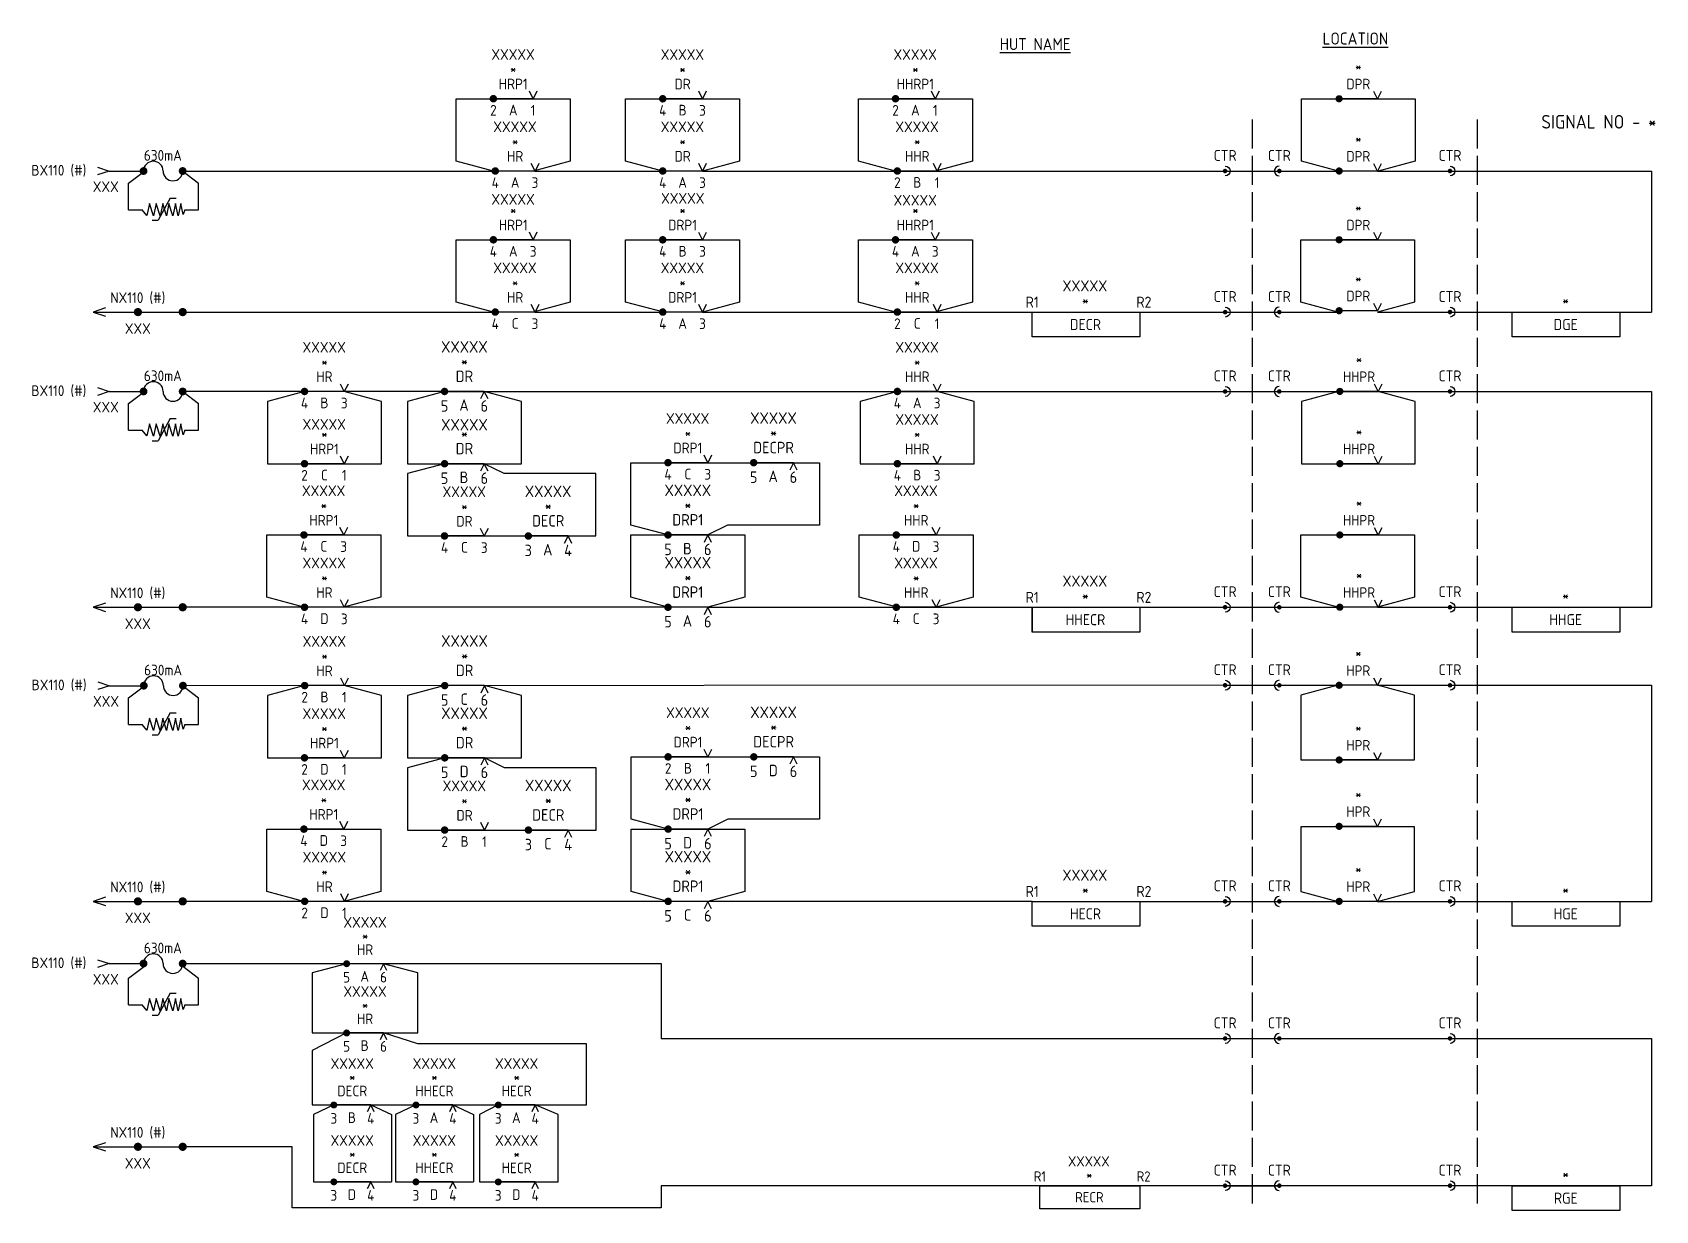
# Model space of a CAD drawing. Header units: millimetres. Extents: x 28 to 363, y 47 to 290.
import ezdxf
from ezdxf.enums import TextEntityAlignment as Align

# ---------------------------------------------------------------- set-up
doc = ezdxf.new("R2010")
doc.units = ezdxf.units.MM
doc.header["$MEASUREMENT"] = 0
doc.linetypes.add('ACAD_ISO02W100', pattern=[15, 12, -3])
for name, color, linetype in [('FUZEBLOCK.INSERT', 7, 'Continuous'), ('FUZEENDBLOCK.INSERT', 7, 'Continuous'), ('PPTC', 7, 'Continuous')]:
    doc.layers.add(name, color=color, linetype=linetype)
doc.styles.add('ISOCP', font='isocp.shx')
doc.styles.add('isocp.shx', font='isocp.shx')

# ---------------------------------------------------------------- blocks, each defined once
blk = doc.blocks.new('Front_Contact')
at = {"color": 0, "const_width": 0.75}
blk.add_lwpolyline([(-0.38, 0, 1), (0.38, 0, 1)], format="xyb", close=True, dxfattribs=at)
at = {"color": 0}
for points in [[(8, 0), (0, 0)], [(8.75, 1.5), (8, 0), (7.25, 1.5)]]:
    blk.add_lwpolyline(points, dxfattribs=at)
at = {"style": 'ISOCP'}
for tag, p in [('R(POS)', (3.96, 8.9)), ('S_NAME', (4, 6.02)), ('R_NAME', (4, 2.96)), ('C', (4, -2.29))]:
    blk.add_attdef(tag, text='', height=2.15, dxfattribs=at).set_placement(p, align=Align.MIDDLE_CENTER)
at = {"color": 0, "style": 'ISOCP'}
for tag, p in [('A', (0, -1.26)), ('F', (8, -1.26))]:
    blk.add_attdef(tag, text='', height=2.15, dxfattribs=at).set_placement(p, align=Align.TOP_CENTER)
at = {"style": 'ISOCP', "flags": 5}
for tag, p in [('WIRING', (4.29, -5.28)), ('DOC', (4.6, -9.02))]:
    blk.add_attdef(tag, text='', height=2, dxfattribs=at).set_placement(p, align=Align.MIDDLE_CENTER)
blk = doc.blocks.new('Back_Contact')
at = {"color": 0}
for p, q in [((8, 0), (7.25, -1.5)), ((8.75, -1.5), (8, 0))]:
    blk.add_line(p, q, dxfattribs=at)
at = {"color": 0, "const_width": 0.75}
blk.add_lwpolyline([(-0.37, 0, 1), (0.38, 0, 1)], format="xyb", close=True, dxfattribs=at)
at = {"color": 0}
blk.add_lwpolyline([(8, 0), (0, 0)], dxfattribs=at)
at = {"style": 'ISOCP'}
for tag, p in [('R(POS)', (3.99, 8.98)), ('S_NAME', (4, 6.11)), ('R_NAME', (4, 3.05)), ('C', (3.92, -2.74))]:
    blk.add_attdef(tag, text='', height=2.31, dxfattribs=at).set_placement(p, align=Align.MIDDLE_CENTER)
at = {"color": 0, "style": 'ISOCP'}
for tag, p in [('A', (0, -1.76)), ('B', (8, -1.76))]:
    blk.add_attdef(tag, text='', height=2.31, dxfattribs=at).set_placement(p, align=Align.TOP_CENTER)
at = {"style": 'ISOCP', "flags": 5}
for tag, p in [('WIRING', (4.11, -6.39)), ('DOC', (4.41, -10.12))]:
    blk.add_attdef(tag, text='', height=2, dxfattribs=at).set_placement(p, align=Align.MIDDLE_CENTER)
blk = doc.blocks.new('Relay_Coil')
at = {"color": 0}
blk.add_lwpolyline([(-21.66, 0), (0, 0), (0, -5), (-21.66, -5)], close=True, dxfattribs=at)
at = {"style": 'ISOCP'}
blk.add_attdef('R(POS)', text='', height=2.22, dxfattribs=at).set_placement((-11.03, 5.27), align=Align.MIDDLE_CENTER)
at = {"color": 0, "style": 'ISOCP'}
for tag, p in [('S_NAME', (-10.94, 2.38)), ('L+', (-21.63, 2)), ('L-', (0.84, 2)), ('R_NAME', (-10.91, -2.5))]:
    blk.add_attdef(tag, text='', height=2.22, dxfattribs=at).set_placement(p, align=Align.MIDDLE_CENTER)
at = {"style": 'ISOCP', "flags": 5}
for tag, p in [('WIRING', (-11.29, -6.56)), ('DOC', (-10.99, -10.29))]:
    blk.add_attdef(tag, text='', height=2, dxfattribs=at).set_placement(p, align=Align.MIDDLE_CENTER)
blk = doc.blocks.new('FUZEENDBLOCK')
blk.add_line((0, 0), (21.75, 0))
at = {"const_width": 1}
for points in [[(10.38, 0, -1), (11.37, 0, -1)], [(21.25, 0, -1), (22.25, 0, -1)]]:
    blk.add_lwpolyline(points, format="xyb", close=True, dxfattribs=at)
blk.add_polyline3d([(3, 1, 0), (0, 0, 0), (3, -1, 0)])
at = {"style": 'isocp.shx'}
for tag, p in [('VOLT', (10.85, 3.5, 1)), ('FTOT', (10.85, -4, 1))]:
    blk.add_attdef(tag, text='', height=2.59, dxfattribs=at).set_placement(p, align=Align.MIDDLE_CENTER)
blk = doc.blocks.new('FUZEBLOCK')
blk.add_line((3, 0), (11, 0))
at = {"const_width": 1}
for points in [[(11.25, 0, -1), (12.25, 0, -1)], [(21.25, 0, -1), (22.25, 0, -1)]]:
    blk.add_lwpolyline(points, format="xyb", close=True, dxfattribs=at)
blk.add_polyline3d([(0, 1, 0), (3, 0, 0), (0, -1, 0)])
for centre, start, end in [((14.25, 0), 0, 180), ((19.25, 0), 180, 0)]:
    blk.add_arc(centre, 2.5, start, end)
at = {"style": 'isocp.shx'}
for tag, p in [('FUSEVALUE', (16.68, 4, 1)), ('FTOT', (2.1, -4, 1))]:
    blk.add_attdef(tag, text='', height=2.73, dxfattribs=at).set_placement(p, align=Align.MIDDLE_CENTER)
blk.add_attdef('VOLT', text='', height=2.73, dxfattribs=at).set_placement((-2.89, 0.2, 1), align=Align.MIDDLE_RIGHT)
blk = doc.blocks.new('24PPTC')
for p, q in [((-5.58, 3.53), (-2.3, 6.03)), ((-5.58, -1.97), (-5.58, 3.53)), ((5.58, 6.03), (8.81, 3.53)), ((8.81, -1.97), (8.81, 3.53)), ((-5.58, -1.97), (-2.77, -1.97)), ((5.99, -1.97), (8.81, -1.97))]:
    blk.add_line(p, q)
at = {"layer": 'PPTC', "lineweight": -2}
blk.add_line((3.02, 0.45), (0.53, -4.13), dxfattribs=at)
at = {"layer": 'PPTC'}
for p, q in [((3.02, 0.45), (4.24, 0.45)), ((-1.8, -3.14), (-2.77, -1.97)), ((-1.25, -0.67), (-1.8, -3.14)), ((-0.45, -3.21), (-1.25, -0.67)), ((0.12, -0.67), (-0.45, -3.21)), ((0.92, -3.21), (0.12, -0.67)), ((1.49, -0.67), (0.92, -3.21)), ((2.25, -3.21), (1.49, -0.67)), ((2.72, -0.67), (2.25, -3.21)), ((3.53, -3.21), (2.72, -0.67)), ((4.09, -0.67), (3.53, -3.21)), ((4.65, -3.21), (4.09, -0.67)), ((5.21, -0.67), (4.65, -3.21)), ((5.7, -2.92), (5.21, -0.67)), ((5.99, -1.97), (5.7, -2.92)), ((-0.7, -4.13), (0.53, -4.13))]:
    blk.add_line(p, q, dxfattribs=at)
blk = doc.blocks.new('CTR')
at = {"color": 0, "const_width": 0.45}
blk.add_lwpolyline([(-0.23, 0, 1), (0.23, 0, 1)], format="xyb", close=True, dxfattribs=at)
at = {"color": 0}
blk.add_arc((0, 0), 1, 90, 269.9999, dxfattribs=at)
at = {"style": 'ISOCP'}
blk.add_attdef('CTR', text='', height=2.2, dxfattribs=at).set_placement((0, 3.13), align=Align.MIDDLE_CENTER)
at = {"color": 0, "style": 'ISOCP'}
blk.add_attdef('POS', text='', height=2.2, dxfattribs=at).set_placement((0, -2), align=Align.TOP_CENTER)
blk = doc.blocks.new('FRONT_REPEATER')
at = {"color": 0, "const_width": 0.742}
blk.add_lwpolyline([(163.51, 201.81, 1), (164.25, 201.81, 1)], format="xyb", close=True, dxfattribs=at)
at = {"color": 0}
for points in [[(171.8, 201.81), (163.88, 201.81)], [(172.54, 203.29), (171.8, 201.81), (171.05, 203.29)]]:
    blk.add_lwpolyline(points, dxfattribs=at)
at = {"style": 'ISOCP'}
for tag, p in [('R(POS)', (167.95, 211.38)), ('S_NAME', (167.84, 208.49)), ('R_NAME', (167.84, 204.84)), ('C', (167.63, 199.3))]:
    blk.add_attdef(tag, text='', height=2.18, dxfattribs=at).set_placement(p, align=Align.MIDDLE_CENTER)
at = {"color": 0, "style": 'ISOCP'}
for tag, p in [('A', (163.88, 200.32)), ('F', (171.8, 200.32))]:
    blk.add_attdef(tag, text='', height=2.18, dxfattribs=at).set_placement(p, align=Align.TOP_CENTER)

msp = doc.modelspace()

# ---------------------------------------------------------------- linework, layer by layer
at = {"linetype": 'ACAD_ISO02W100', "lineweight": 25, "ltscale": 0.5}
for p, q in [((279.49, 271.79), (279.49, 47.3)), ((325.85, 271.79), (325.85, 47.3))]:
    msp.add_line(p, q, dxfattribs=at)
for p, q in [((58.96, 261.17), (123.41, 261.17)), ((131.6, 261.17), (157.94, 261.17)), ((166.14, 261.17), (273.9, 261.17)), ((273.9, 261.17), (285.07, 261.17)), ((285.07, 261.17), (297.13, 261.17)), ((305.33, 261.17), (361.82, 261.17)), ((361.82, 261.17), (361.82, 232.08)), ((58.96, 232.08), (123.41, 232.08)), ((131.6, 232.08), (158.14, 232.08)), ((166.14, 232.08), (273.9, 232.08)), ((273.9, 232.08), (285.07, 232.08)), ((285.07, 232.08), (297.13, 232.08)), ((305.33, 232.08), (361.82, 232.08)), ((113.05, 215.71), (58.96, 215.71)), ((113.05, 215.71), (213.13, 215.71)), ((213.13, 215.71), (361.82, 215.71)), ((273.9, 215.71), (285.07, 215.71)), ((361.82, 215.71), (361.82, 171.21)), ((159.02, 171.21), (58.96, 171.21)), ((167.22, 171.21), (213.13, 171.21)), ((213.13, 171.21), (234.1, 171.21)), ((234.1, 171.21), (234.1, 166.09)), ((256.29, 171.21), (273.9, 171.21)), ((273.9, 171.21), (285.07, 171.21)), ((285.07, 171.21), (297.13, 171.21)), ((305.33, 171.21), (361.82, 171.21)), ((273.9, 155.12), (59.01, 155.04)), ((273.9, 155.12), (285.07, 155.12)), ((285.07, 155.12), (297.13, 155.12)), ((305.33, 155.12), (361.82, 155.12)), ((361.82, 155.12), (361.82, 110.56)), ((215.17, 110.56), (58.96, 110.56)), ((234.1, 110.56), (215.17, 110.56)), ((256.29, 110.56), (274.13, 110.55)), ((273.9, 110.56), (285.07, 110.56)), ((285.07, 110.56), (297.13, 110.56)), ((305.33, 110.56), (361.82, 110.56)), ((157.64, 82.29), (361.82, 82.29)), ((273.9, 82.29), (285.07, 82.29)), ((361.82, 82.29), (361.82, 51.93)), ((97.73, 68.57), (102.02, 66.62)), ((114.66, 68.57), (118.95, 66.62)), ((124.02, 68.57), (120.16, 66.62)), ((102.02, 66.62), (102.02, 52.7)), ((118.95, 66.62), (118.95, 52.7)), ((120.16, 66.62), (120.16, 52.7)), ((81.52, 59.95), (58.96, 59.95)), ((81.52, 47.38), (81.52, 59.95)), ((157.64, 51.93), (157.64, 47.38)), ((273.9, 51.93), (285.07, 51.93)), ((157.64, 47.38), (81.52, 47.38))]:
    msp.add_line(p, q)
for points in [[(123.02, 261.17), (115.37, 263.22), (115.37, 276.08), (138.87, 276.08), (138.87, 263.22), (131.22, 261.17)], [(157.94, 261.17), (150.29, 263.22), (150.29, 276.07), (173.79, 276.07), (173.79, 263.22), (166.14, 261.17)], [(205.94, 261.17), (198.28, 263.22), (198.28, 276.07), (221.78, 276.07), (221.78, 263.22), (214.13, 261.17)], [(297.27, 261.17), (289.62, 263.22), (289.62, 276.07), (313.12, 276.07), (313.12, 263.22), (305.47, 261.17)], [(123.02, 232.09), (115.37, 234.14), (115.37, 246.99), (138.87, 246.99), (138.87, 234.14), (131.22, 232.09)], [(158.14, 232.08), (150.29, 234.13), (150.29, 246.98), (173.79, 246.98), (173.79, 234.13), (166.14, 232.08)], [(205.94, 232.08), (198.28, 234.13), (198.28, 246.98), (221.78, 246.98), (221.78, 234.13), (214.13, 232.08)], [(297.13, 232.08), (289.48, 234.13), (289.48, 246.98), (312.98, 246.98), (312.98, 234.13), (305.33, 232.08)], [(84.08, 215.71), (76.43, 213.66), (76.43, 200.81), (99.93, 200.81), (99.93, 213.66), (92.28, 215.71)], [(112.95, 215.71), (105.3, 213.66), (105.3, 200.81), (128.8, 200.81), (128.8, 213.66), (121.15, 215.71)], [(206.32, 215.71), (198.67, 213.66), (198.67, 200.81), (222.17, 200.81), (222.17, 213.66), (214.52, 215.71)], [(297.27, 215.71), (289.62, 213.66), (289.62, 200.81), (313.12, 200.81), (313.12, 213.66), (305.47, 215.71)], [(112.95, 200.81), (105.3, 198.76), (105.3, 185.91), (144.17, 185.91), (144.17, 198.76), (125.25, 198.76), (121.15, 200.81)], [(159.02, 186.12), (151.37, 188.17), (151.37, 201.02), (190.25, 201.02), (190.25, 188.17), (171.32, 188.17), (167.22, 186.12)], [(83.96, 171.21), (76.31, 173.26), (76.31, 186.12), (99.81, 186.12), (99.81, 173.26), (92.16, 171.21)], [(159.02, 171.21), (151.37, 173.26), (151.37, 186.12), (174.87, 186.12), (174.87, 173.26), (167.22, 171.21)], [(206.3, 171.21), (198.45, 173.26), (198.45, 186.12), (221.95, 186.12), (221.95, 173.26), (214.3, 171.21)], [(297.13, 171.21), (289.48, 173.26), (289.48, 186.12), (312.98, 186.12), (312.98, 173.26), (305.33, 171.21)], [(84.08, 155.06), (76.43, 153.01), (76.43, 140.16), (99.93, 140.16), (99.93, 153.01), (92.28, 155.06)], [(112.98, 155.06), (105.33, 153.01), (105.33, 140.16), (128.83, 140.16), (128.83, 153.01), (121.18, 155.06)], [(297.13, 155.12), (289.48, 153.07), (289.48, 139.72), (312.98, 139.72), (312.98, 153.07), (305.33, 155.12)], [(112.98, 140.16), (105.33, 138.11), (105.33, 125.26), (144.2, 125.26), (144.2, 138.11), (125.28, 138.11), (121.18, 140.16)], [(159.05, 125.46), (151.4, 127.51), (151.4, 140.36), (190.27, 140.36), (190.27, 127.51), (171.35, 127.51), (167.25, 125.46)], [(83.96, 110.56), (76.31, 112.61), (76.31, 125.46), (99.81, 125.46), (99.81, 112.61), (92.16, 110.56)], [(159.05, 110.56), (151.4, 112.61), (151.4, 125.46), (174.9, 125.46), (174.9, 112.61), (167.25, 110.56)], [(305.33, 110.56), (312.98, 112.61), (312.98, 125.96), (289.48, 125.96), (289.48, 112.61), (297.13, 110.56)], [(58.96, 97.73), (157.64, 97.73), (157.64, 82.29)], [(92.76, 97.7), (85.65, 95.8), (85.65, 83.43), (107.47, 83.43), (107.47, 95.8), (100.37, 97.7)], [(92.76, 83.43), (85.65, 79.79), (85.65, 68.57), (142.25, 68.57), (142.25, 81.18), (107.47, 81.18), (100.37, 83.43)], [(90.12, 68.57), (85.9, 66.62), (85.9, 52.7), (102.02, 52.7)], [(107.05, 68.57), (102.83, 66.62), (102.83, 52.7), (118.95, 52.7)], [(120.16, 52.7), (136.35, 52.7), (136.35, 66.58), (131.63, 68.57)], [(361.82, 51.93), (157.64, 51.93)]]:
    msp.add_lwpolyline(points)
for points in [[(333.11, 232.08), (355.31, 232.08), (355.31, 226.96), (333.11, 226.96)], [(333.11, 171.21), (355.31, 171.21), (355.31, 166.09), (333.11, 166.09)], [(333.11, 110.56), (355.31, 110.56), (355.31, 105.44), (333.11, 105.44)], [(333.11, 51.93), (355.31, 51.93), (355.31, 46.8), (333.11, 46.8)]]:
    msp.add_lwpolyline(points, close=True)

# ---------------------------------------------------------------- block references
for name, p, xscale, yscale, zscale, values in [('Front_Contact', (123.02, 276.08), 1.024762559949282, 1.024762559949282, 1.024762559949282, {'S_NAME': '*', 'R_NAME': 'HRP1', 'A': '2', 'F': '1', 'C': 'A', 'R(POS)': 'XXXXX'}), ('Front_Contact', (157.94, 276.07), 1.024762559949282, 1.024762559949282, 1.024762559949282, {'S_NAME': '*', 'R_NAME': 'DR', 'A': '4', 'F': '3', 'C': 'B', 'R(POS)': 'XXXXX'}), ('Front_Contact', (205.94, 276.07), 1.024762559949282, 1.024762559949282, 1.024762559949282, {'S_NAME': '*', 'R_NAME': 'HHRP1', 'A': '2', 'F': '1', 'C': 'A', 'R(POS)': 'XXXXX'}), ('Front_Contact', (123.41, 261.17), 1.024762559949282, 1.024762559949282, 1.024762559949282, {'S_NAME': '*', 'R_NAME': 'HR', 'A': '4', 'F': '3', 'C': 'A', 'R(POS)': 'XXXXX'}), ('Front_Contact', (157.94, 261.17), 1.024762559949282, 1.024762559949282, 1.024762559949282, {'S_NAME': '*', 'R_NAME': 'DR', 'A': '4', 'F': '3', 'C': 'A', 'R(POS)': 'XXXXX'}), ('Front_Contact', (206.32, 261.17), 1.024762559949282, 1.024762559949282, 1.024762559949282, {'S_NAME': '*', 'R_NAME': 'HHR', 'A': '2', 'F': '1', 'C': 'B', 'R(POS)': 'XXXXX'}), ('Front_Contact', (123.41, 232.08), 1.024762559949282, 1.024762559949282, 1.024762559949282, {'S_NAME': '*', 'R_NAME': 'HR', 'A': '4', 'F': '3', 'C': 'C', 'R(POS)': 'XXXXX'}), ('Front_Contact', (157.94, 232.08), 1.024762559949282, 1.024762559949282, 1.024762559949282, {'S_NAME': '*', 'R_NAME': 'DRP1', 'A': '4', 'F': '3', 'C': 'A', 'R(POS)': 'XXXXX'}), ('Front_Contact', (206.32, 232.08), 1.024762559949282, 1.024762559949282, 1.024762559949282, {'S_NAME': '*', 'R_NAME': 'HHR', 'A': '2', 'F': '1', 'C': 'C', 'R(POS)': 'XXXXX'}), ('Relay_Coil', (256.29, 232.08), 1.024762559949282, 1.024762559949282, 1.024762559949282, {'S_NAME': '*', 'R_NAME': 'DECR', 'L+': 'R1', 'L-': 'R2', 'R(POS)': 'XXXXX'}), ('Front_Contact', (84.08, 215.71), 1.024762559949282, 1.024762559949282, 1.024762559949282, {'S_NAME': '*', 'R_NAME': 'HR', 'A': '4', 'F': '3', 'C': 'B', 'R(POS)': 'XXXXX'}), ('Back_Contact', (112.95, 215.71), 1.024762559949282, 1.024762559949282, 1.024762559949282, {'S_NAME': '*', 'R_NAME': 'DR', 'A': '5', 'B': '6', 'C': 'A', 'R(POS)': 'XXXXX'}), ('Front_Contact', (206.32, 215.71), 1.024762559949282, 1.024762559949282, 1.024762559949282, {'S_NAME': '*', 'R_NAME': 'HHR', 'A': '4', 'F': '3', 'C': 'A', 'R(POS)': 'XXXXX'}), ('Front_Contact', (159.02, 201.02), 1.024762559949282, 1.024762559949282, 1.024762559949282, {'S_NAME': '*', 'R_NAME': 'DRP1', 'A': '4', 'F': '3', 'C': 'C', 'R(POS)': 'XXXXX'}), ('Back_Contact', (176.69, 201.02), 1.024762559949282, 1.024762559949282, 1.024762559949282, {'S_NAME': '*', 'R_NAME': 'DECPR', 'A': '5', 'B': '6', 'C': 'A', 'R(POS)': 'XXXXX'}), ('Front_Contact', (206.32, 200.81), 1.024762559949282, 1.024762559949282, 1.024762559949282, {'S_NAME': '*', 'R_NAME': 'HHR', 'A': '4', 'F': '3', 'C': 'B', 'R(POS)': 'XXXXX'}), ('Front_Contact', (83.96, 186.12), 1.024762559949282, 1.024762559949282, 1.024762559949282, {'S_NAME': '*', 'R_NAME': 'HRP1', 'A': '4', 'F': '3', 'C': 'C', 'R(POS)': 'XXXXX'}), ('Front_Contact', (112.95, 185.91), 1.024762559949282, 1.024762559949282, 1.024762559949282, {'S_NAME': '*', 'R_NAME': 'DR', 'A': '4', 'F': '3', 'C': 'C', 'R(POS)': 'XXXXX'}), ('Back_Contact', (130.22, 185.91), 1.024762559949282, 1.024762559949282, 1.024762559949282, {'S_NAME': '*', 'R_NAME': 'DECR', 'A': '3', 'B': '4', 'C': 'A', 'R(POS)': 'XXXXX'}), ('Back_Contact', (159.02, 186.12), 1.024762559949282, 1.024762559949282, 1.024762559949282, {'S_NAME': '*', 'R_NAME': 'DRP1', 'A': '5', 'B': '6', 'C': 'B', 'R(POS)': 'XXXXX'}), ('Front_Contact', (206.1, 186.12), 1.024762559949282, 1.024762559949282, 1.024762559949282, {'S_NAME': '*', 'R_NAME': 'HHR', 'A': '4', 'F': '3', 'C': 'D', 'R(POS)': 'XXXXX'}), ('Front_Contact', (84.08, 171.21), 1.024762559949282, 1.024762559949282, 1.024762559949282, {'S_NAME': '*', 'R_NAME': 'HR', 'A': '4', 'F': '3', 'C': 'D', 'R(POS)': 'XXXXX'}), ('Back_Contact', (159.02, 171.21), 1.024762559949282, 1.024762559949282, 1.024762559949282, {'S_NAME': '*', 'R_NAME': 'DRP1', 'A': '5', 'B': '6', 'C': 'A', 'R(POS)': 'XXXXX'}), ('Front_Contact', (206.1, 171.21), 1.024762559949282, 1.024762559949282, 1.024762559949282, {'S_NAME': '*', 'R_NAME': 'HHR', 'A': '4', 'F': '3', 'C': 'C', 'R(POS)': 'XXXXX'}), ('Relay_Coil', (256.29, 171.21), 1.024762559949282, 1.024762559949282, 1.024762559949282, {'S_NAME': '*', 'R_NAME': 'HHECR', 'L+': 'R1', 'L-': 'R2', 'R(POS)': 'XXXXX'}), ('Front_Contact', (84.11, 155.06), 1.024762559949282, 1.024762559949282, 1.024762559949282, {'S_NAME': '*', 'R_NAME': 'HR', 'A': '2', 'F': '1', 'C': 'B', 'R(POS)': 'XXXXX'}), ('Back_Contact', (112.98, 155.06), 1.024762559949282, 1.024762559949282, 1.024762559949282, {'S_NAME': '*', 'R_NAME': 'DR', 'A': '5', 'B': '6', 'C': 'C', 'R(POS)': 'XXXXX'}), ('Back_Contact', (176.71, 140.36), 1.024762559949282, 1.024762559949282, 1.024762559949282, {'S_NAME': '*', 'R_NAME': 'DECPR', 'A': '5', 'B': '6', 'C': 'D', 'R(POS)': 'XXXXX'}), ('Front_Contact', (84.08, 140.16), 1.024762559949282, 1.024762559949282, 1.024762559949282, {'S_NAME': '*', 'R_NAME': 'HRP1', 'A': '2', 'F': '1', 'C': 'D', 'R(POS)': 'XXXXX'}), ('Back_Contact', (112.98, 140.16), 1.024762559949282, 1.024762559949282, 1.024762559949282, {'S_NAME': '*', 'R_NAME': 'DR', 'A': '5', 'B': '6', 'C': 'D', 'R(POS)': 'XXXXX'}), ('Front_Contact', (159.05, 140.36), 1.024762559949282, 1.024762559949282, 1.024762559949282, {'S_NAME': '*', 'R_NAME': 'DRP1', 'A': '2', 'F': '1', 'C': 'B', 'R(POS)': 'XXXXX'}), ('Front_Contact', (83.96, 125.46), 1.024762559949282, 1.024762559949282, 1.024762559949282, {'S_NAME': '*', 'R_NAME': 'HRP1', 'A': '4', 'F': '3', 'C': 'D', 'R(POS)': 'XXXXX'}), ('Front_Contact', (112.98, 125.26), 1.024762559949282, 1.024762559949282, 1.024762559949282, {'S_NAME': '*', 'R_NAME': 'DR', 'A': '2', 'F': '1', 'C': 'B', 'R(POS)': 'XXXXX'}), ('Back_Contact', (130.24, 125.26), 1.024762559949282, 1.024762559949282, 1.024762559949282, {'S_NAME': '*', 'R_NAME': 'DECR', 'A': '3', 'B': '4', 'C': 'C', 'R(POS)': 'XXXXX'}), ('Back_Contact', (159.05, 125.46), 1.024762559949282, 1.024762559949282, 1.024762559949282, {'S_NAME': '*', 'R_NAME': 'DRP1', 'A': '5', 'B': '6', 'C': 'D', 'R(POS)': 'XXXXX'}), ('Front_Contact', (84.11, 110.56), 1.024762559949282, 1.024762559949282, 1.024762559949282, {'S_NAME': '*', 'R_NAME': 'HR', 'A': '2', 'F': '1', 'C': 'D', 'R(POS)': 'XXXXX'}), ('Back_Contact', (159.05, 110.56), 1.024762559949282, 1.024762559949282, 1.024762559949282, {'S_NAME': '*', 'R_NAME': 'DRP1', 'A': '5', 'B': '6', 'C': 'C', 'R(POS)': 'XXXXX'}), ('Relay_Coil', (256.29, 110.56), 1.024762559949282, 1.024762559949282, 1.024762559949282, {'S_NAME': '*', 'R_NAME': 'HECR', 'L+': 'R1', 'L-': 'R2', 'R(POS)': 'XXXXX'}), ('Back_Contact', (92.76, 97.7), 0.9515652342386188, 0.9515652342386188, 0.9515652342386188, {'S_NAME': '*', 'R_NAME': 'HR', 'A': '5', 'B': '6', 'C': 'A', 'R(POS)': 'XXXXX'}), ('Back_Contact', (92.76, 83.43), 0.9515652342386188, 0.9515652342386188, 0.9515652342386188, {'S_NAME': '*', 'R_NAME': 'HR', 'A': '5', 'B': '6', 'C': 'B', 'R(POS)': 'XXXXX'}), ('Back_Contact', (90.12, 68.57), 0.9515652342386188, 0.9515652342386188, 0.9515652342386188, {'S_NAME': '*', 'R_NAME': 'DECR', 'A': '3', 'B': '4', 'C': 'B', 'R(POS)': 'XXXXX'}), ('Back_Contact', (107.05, 68.57), 0.9515652342386188, 0.9515652342386188, 0.9515652342386188, {'S_NAME': '*', 'R_NAME': 'HHECR', 'A': '3', 'B': '4', 'C': 'A', 'R(POS)': 'XXXXX'}), ('Back_Contact', (124.02, 68.57), 0.9515652342386188, 0.9515652342386188, 0.9515652342386188, {'S_NAME': '*', 'R_NAME': 'HECR', 'A': '3', 'B': '4', 'C': 'A', 'R(POS)': 'XXXXX'}), ('Back_Contact', (90.12, 52.71), 0.9515652342386188, 0.9515652342386188, 0.9515652342386188, {'S_NAME': '*', 'R_NAME': 'DECR', 'A': '3', 'B': '4', 'C': 'D', 'R(POS)': 'XXXXX'}), ('Back_Contact', (107.05, 52.71), 0.9515652342386188, 0.9515652342386188, 0.9515652342386188, {'S_NAME': '*', 'R_NAME': 'HHECR', 'A': '3', 'B': '4', 'C': 'D', 'R(POS)': 'XXXXX'}), ('Back_Contact', (124.02, 52.7), 0.9515652342386188, 0.9515652342386188, 0.9515652342386188, {'S_NAME': '*', 'R_NAME': 'HECR', 'A': '3', 'B': '4', 'C': 'D', 'R(POS)': 'XXXXX'}), ('Relay_Coil', (256.29, 51.93), 0.9515652342386188, 0.9515652342386188, 0.9515652342386188, {'S_NAME': '*', 'R_NAME': 'RECR', 'L+': 'R1', 'L-': 'R2', 'R(POS)': 'XXXXX'})]:
    msp.add_blockref(name, p, dxfattribs=dict(xscale=xscale, yscale=yscale, zscale=zscale)).add_auto_attribs(values)
ref = msp.add_blockref('FRONT_REPEATER', (133.53, 74.26))
ref.add_attrib('S_NAME', '*', dxfattribs={"height": 2.18, "style": 'ISOCP'}).set_placement((301.37, 282.75), align=Align.MIDDLE_CENTER)
ref.add_attrib('R_NAME', 'DPR', dxfattribs={"height": 2.176, "style": 'ISOCP'}).set_placement((301.37, 279.11), align=Align.MIDDLE_CENTER)
ref = msp.add_blockref('FRONT_REPEATER', (133.53, 59.36))
ref.add_attrib('S_NAME', '*', dxfattribs={"height": 2.18, "style": 'ISOCP'}).set_placement((301.37, 267.85), align=Align.MIDDLE_CENTER)
ref.add_attrib('R_NAME', 'DPR', dxfattribs={"height": 2.176, "style": 'ISOCP'}).set_placement((301.37, 264.2), align=Align.MIDDLE_CENTER)
ref = msp.add_blockref('CTR', (273.9, 261.17), dxfattribs=dict(xscale=-1.024762559949282, yscale=1.024762559949282, zscale=1.024762559949282))
ref.add_attrib('CTR', 'CTR', dxfattribs={"height": 2.254, "style": 'ISOCP'}).set_placement((273.9, 264.38), align=Align.MIDDLE_CENTER)
ref = msp.add_blockref('CTR', (285.07, 261.17), dxfattribs=dict(xscale=1.024762559949282, yscale=1.024762559949282, zscale=1.024762559949282))
ref.add_attrib('CTR', 'CTR', dxfattribs={"height": 2.254, "style": 'ISOCP'}).set_placement((285.07, 264.38), align=Align.MIDDLE_CENTER)
ref = msp.add_blockref('CTR', (320.27, 261.17), dxfattribs=dict(xscale=-1.024762559949282, yscale=1.024762559949282, zscale=1.024762559949282))
ref.add_attrib('CTR', 'CTR', dxfattribs={"height": 2.254, "style": 'ISOCP'}).set_placement((320.27, 264.38), align=Align.MIDDLE_CENTER)
for p in [(53.38, 255.14), (53.38, 209.69), (53.38, 149.01), (53.38, 91.2)]:
    msp.add_blockref('24PPTC', p)
ref = msp.add_blockref('Front_Contact', (123.02, 246.99), dxfattribs=dict(xscale=1.024762559949282, yscale=1.024762559949282, zscale=1.024762559949282))
ref.add_attrib('S_NAME', '*', dxfattribs={"height": 2.2, "style": 'ISOCP'}).set_placement((127.12, 253.16), align=Align.MIDDLE_CENTER)
ref.add_attrib('R_NAME', 'HRP1', dxfattribs={"height": 2.2, "style": 'ISOCP'}).set_placement((127.12, 250.03), align=Align.MIDDLE_CENTER)
ref.add_attrib('A', '4', dxfattribs={"color": 0, "height": 2.2, "style": 'ISOCP'}).set_placement((123.02, 245.7), align=Align.TOP_CENTER)
ref.add_attrib('F', '3', dxfattribs={"color": 0, "height": 2.2, "style": 'ISOCP'}).set_placement((131.22, 245.7), align=Align.TOP_CENTER)
ref.add_attrib('C', 'A', dxfattribs={"height": 2.2, "style": 'ISOCP'}).set_placement((127.12, 244.64), align=Align.MIDDLE_CENTER)
ref.add_attrib('R(POS)', 'XXXXX', dxfattribs={"height": 2.2, "style": 'ISOCP'}).set_placement((127.08, 255.33), align=Align.MIDDLE_CENTER)
ref = msp.add_blockref('Front_Contact', (157.94, 246.98), dxfattribs=dict(xscale=1.024762559949282, yscale=1.024762559949282, zscale=1.024762559949282))
ref.add_attrib('S_NAME', '*', dxfattribs={"height": 2.2, "style": 'ISOCP'}).set_placement((162.04, 253.16), align=Align.MIDDLE_CENTER)
ref.add_attrib('R_NAME', 'DRP1', dxfattribs={"height": 2.2, "style": 'ISOCP'}).set_placement((162.04, 250.02), align=Align.MIDDLE_CENTER)
ref.add_attrib('A', '4', dxfattribs={"color": 0, "height": 2.2, "style": 'ISOCP'}).set_placement((157.94, 245.7), align=Align.TOP_CENTER)
ref.add_attrib('F', '3', dxfattribs={"color": 0, "height": 2.2, "style": 'ISOCP'}).set_placement((166.14, 245.7), align=Align.TOP_CENTER)
ref.add_attrib('C', 'B', dxfattribs={"height": 2.2, "style": 'ISOCP'}).set_placement((162.04, 244.64), align=Align.MIDDLE_CENTER)
ref.add_attrib('R(POS)', 'XXXXX', dxfattribs={"height": 2.2, "style": 'ISOCP'}).set_placement((162.07, 255.53), align=Align.MIDDLE_CENTER)
ref = msp.add_blockref('Front_Contact', (205.94, 246.98), dxfattribs=dict(xscale=1.024762559949282, yscale=1.024762559949282, zscale=1.024762559949282))
ref.add_attrib('S_NAME', '*', dxfattribs={"height": 2.2, "style": 'ISOCP'}).set_placement((210.03, 253.16), align=Align.MIDDLE_CENTER)
ref.add_attrib('R_NAME', 'HHRP1', dxfattribs={"height": 2.2, "style": 'ISOCP'}).set_placement((210.03, 250.02), align=Align.MIDDLE_CENTER)
ref.add_attrib('A', '4', dxfattribs={"color": 0, "height": 2.2, "style": 'ISOCP'}).set_placement((205.94, 245.7), align=Align.TOP_CENTER)
ref.add_attrib('F', '3', dxfattribs={"color": 0, "height": 2.2, "style": 'ISOCP'}).set_placement((214.13, 245.7), align=Align.TOP_CENTER)
ref.add_attrib('C', 'A', dxfattribs={"height": 2.2, "style": 'ISOCP'}).set_placement((210.03, 244.64), align=Align.MIDDLE_CENTER)
ref.add_attrib('R(POS)', 'XXXXX', dxfattribs={"height": 2.2, "style": 'ISOCP'}).set_placement((210, 255.15), align=Align.MIDDLE_CENTER)
ref = msp.add_blockref('FRONT_REPEATER', (133.53, 45.18))
ref.add_attrib('S_NAME', '*', dxfattribs={"height": 2.18, "style": 'ISOCP'}).set_placement((301.37, 253.66), align=Align.MIDDLE_CENTER)
ref.add_attrib('R_NAME', 'DPR', dxfattribs={"height": 2.176, "style": 'ISOCP'}).set_placement((301.37, 250.02), align=Align.MIDDLE_CENTER)
ref = msp.add_blockref('FRONT_REPEATER', (133.53, 30.55))
ref.add_attrib('S_NAME', '*', dxfattribs={"height": 2.18, "style": 'ISOCP'}).set_placement((301.37, 239.03), align=Align.MIDDLE_CENTER)
ref.add_attrib('R_NAME', 'DPR', dxfattribs={"height": 2.176, "style": 'ISOCP'}).set_placement((301.37, 235.39), align=Align.MIDDLE_CENTER)
ref = msp.add_blockref('CTR', (273.9, 232.08), dxfattribs=dict(xscale=-1.024762559949282, yscale=1.024762559949282, zscale=1.024762559949282))
ref.add_attrib('CTR', 'CTR', dxfattribs={"height": 2.254, "style": 'ISOCP'}).set_placement((273.9, 235.29), align=Align.MIDDLE_CENTER)
ref = msp.add_blockref('CTR', (285.07, 232.08), dxfattribs=dict(xscale=1.024762559949282, yscale=1.024762559949282, zscale=1.024762559949282))
ref.add_attrib('CTR', 'CTR', dxfattribs={"height": 2.254, "style": 'ISOCP'}).set_placement((285.07, 235.29), align=Align.MIDDLE_CENTER)
ref = msp.add_blockref('CTR', (320.27, 232.08), dxfattribs=dict(xscale=-1.024762559949282, yscale=1.024762559949282, zscale=1.024762559949282))
ref.add_attrib('CTR', 'CTR', dxfattribs={"height": 2.254, "style": 'ISOCP'}).set_placement((320.27, 235.29), align=Align.MIDDLE_CENTER)
ref = msp.add_blockref('FRONT_REPEATER', (133.67, 13.91))
ref.add_attrib('S_NAME', '*', dxfattribs={"height": 2.18, "style": 'ISOCP'}).set_placement((301.51, 222.39), align=Align.MIDDLE_CENTER)
ref.add_attrib('R_NAME', 'HHPR', dxfattribs={"height": 2.176, "style": 'ISOCP'}).set_placement((301.51, 218.75), align=Align.MIDDLE_CENTER)
ref = msp.add_blockref('CTR', (273.9, 215.71), dxfattribs=dict(xscale=-1.024762559949282, yscale=1.024762559949282, zscale=1.024762559949282))
ref.add_attrib('CTR', 'CTR', dxfattribs={"height": 2.254, "style": 'ISOCP'}).set_placement((273.9, 218.92), align=Align.MIDDLE_CENTER)
ref = msp.add_blockref('CTR', (285.07, 215.71), dxfattribs=dict(xscale=1.024762559949282, yscale=1.024762559949282, zscale=1.024762559949282))
ref.add_attrib('CTR', 'CTR', dxfattribs={"height": 2.254, "style": 'ISOCP'}).set_placement((285.07, 218.92), align=Align.MIDDLE_CENTER)
ref = msp.add_blockref('CTR', (320.27, 215.71), dxfattribs=dict(xscale=-1.024762559949282, yscale=1.024762559949282, zscale=1.024762559949282))
ref.add_attrib('CTR', 'CTR', dxfattribs={"height": 2.254, "style": 'ISOCP'}).set_placement((320.27, 218.92), align=Align.MIDDLE_CENTER)
ref = msp.add_blockref('Front_Contact', (84.08, 200.81), dxfattribs=dict(xscale=1.024762559949282, yscale=1.024762559949282, zscale=1.024762559949282))
ref.add_attrib('S_NAME', '*', dxfattribs={"height": 2.2, "style": 'ISOCP'}).set_placement((88.18, 206.99), align=Align.MIDDLE_CENTER)
ref.add_attrib('R_NAME', 'HRP1', dxfattribs={"height": 2.2, "style": 'ISOCP'}).set_placement((88.18, 203.85), align=Align.MIDDLE_CENTER)
ref.add_attrib('A', '2', dxfattribs={"color": 0, "height": 2.2, "style": 'ISOCP'}).set_placement((84.08, 199.53), align=Align.TOP_CENTER)
ref.add_attrib('F', '1', dxfattribs={"color": 0, "height": 2.2, "style": 'ISOCP'}).set_placement((92.28, 199.53), align=Align.TOP_CENTER)
ref.add_attrib('C', 'C', dxfattribs={"height": 2.2, "style": 'ISOCP'}).set_placement((88.18, 198.47), align=Align.MIDDLE_CENTER)
ref.add_attrib('R(POS)', 'XXXXX', dxfattribs={"height": 2.2, "style": 'ISOCP'}).set_placement((88.14, 208.93), align=Align.MIDDLE_CENTER)
ref = msp.add_blockref('Back_Contact', (112.95, 200.81), dxfattribs=dict(xscale=1.024762559949282, yscale=1.024762559949282, zscale=1.024762559949282))
ref.add_attrib('S_NAME', '*', dxfattribs={"height": 2.37, "style": 'ISOCP'}).set_placement((117.05, 207.07), align=Align.MIDDLE_CENTER)
ref.add_attrib('R_NAME', 'DR', dxfattribs={"height": 2.369, "style": 'ISOCP'}).set_placement((117.05, 203.93), align=Align.MIDDLE_CENTER)
ref.add_attrib('A', '5', dxfattribs={"color": 0, "height": 2.37, "style": 'ISOCP'}).set_placement((112.95, 199.01), align=Align.TOP_CENTER)
ref.add_attrib('B', '6', dxfattribs={"color": 0, "height": 2.37, "style": 'ISOCP'}).set_placement((121.15, 199.01), align=Align.TOP_CENTER)
ref.add_attrib('C', 'B', dxfattribs={"height": 2.37, "style": 'ISOCP'}).set_placement((116.97, 198.01), align=Align.MIDDLE_CENTER)
ref.add_attrib('R(POS)', 'XXXXX', dxfattribs={"height": 2.369, "style": 'ISOCP'}).set_placement((117.05, 208.84), align=Align.MIDDLE_CENTER)
ref = msp.add_blockref('FRONT_REPEATER', (133.67, -0.99))
ref.add_attrib('S_NAME', '*', dxfattribs={"height": 2.18, "style": 'ISOCP'}).set_placement((301.51, 207.49), align=Align.MIDDLE_CENTER)
ref.add_attrib('R_NAME', 'HHPR', dxfattribs={"height": 2.176, "style": 'ISOCP'}).set_placement((301.51, 203.85), align=Align.MIDDLE_CENTER)
ref = msp.add_blockref('FRONT_REPEATER', (133.67, -15.69))
ref.add_attrib('S_NAME', '*', dxfattribs={"height": 2.18, "style": 'ISOCP'}).set_placement((301.51, 192.79), align=Align.MIDDLE_CENTER)
ref.add_attrib('R_NAME', 'HHPR', dxfattribs={"height": 2.176, "style": 'ISOCP'}).set_placement((301.51, 189.15), align=Align.MIDDLE_CENTER)
ref = msp.add_blockref('FRONT_REPEATER', (133.67, -30.59))
ref.add_attrib('S_NAME', '*', dxfattribs={"height": 2.18, "style": 'ISOCP'}).set_placement((301.51, 177.89), align=Align.MIDDLE_CENTER)
ref.add_attrib('R_NAME', 'HHPR', dxfattribs={"height": 2.176, "style": 'ISOCP'}).set_placement((301.51, 174.25), align=Align.MIDDLE_CENTER)
ref = msp.add_blockref('CTR', (273.9, 171.21), dxfattribs=dict(xscale=-1.024762559949282, yscale=1.024762559949282, zscale=1.024762559949282))
ref.add_attrib('CTR', 'CTR', dxfattribs={"height": 2.254, "style": 'ISOCP'}).set_placement((273.9, 174.42), align=Align.MIDDLE_CENTER)
ref = msp.add_blockref('CTR', (285.07, 171.21), dxfattribs=dict(xscale=1.024762559949282, yscale=1.024762559949282, zscale=1.024762559949282))
ref.add_attrib('CTR', 'CTR', dxfattribs={"height": 2.254, "style": 'ISOCP'}).set_placement((285.07, 174.42), align=Align.MIDDLE_CENTER)
ref = msp.add_blockref('CTR', (320.27, 171.21), dxfattribs=dict(xscale=-1.024762559949282, yscale=1.024762559949282, zscale=1.024762559949282))
ref.add_attrib('CTR', 'CTR', dxfattribs={"height": 2.254, "style": 'ISOCP'}).set_placement((320.27, 174.42), align=Align.MIDDLE_CENTER)
ref = msp.add_blockref('FRONT_REPEATER', (133.53, -46.69))
ref.add_attrib('S_NAME', '*', dxfattribs={"height": 2.18, "style": 'ISOCP'}).set_placement((301.37, 161.8), align=Align.MIDDLE_CENTER)
ref.add_attrib('R_NAME', 'HPR', dxfattribs={"height": 2.176, "style": 'ISOCP'}).set_placement((301.37, 158.15), align=Align.MIDDLE_CENTER)
ref = msp.add_blockref('CTR', (273.9, 155.12), dxfattribs=dict(xscale=-1.024762559949282, yscale=1.024762559949282, zscale=1.024762559949282))
ref.add_attrib('CTR', 'CTR', dxfattribs={"height": 2.254, "style": 'ISOCP'}).set_placement((273.9, 158.33), align=Align.MIDDLE_CENTER)
ref = msp.add_blockref('CTR', (285.07, 155.12), dxfattribs=dict(xscale=1.024762559949282, yscale=1.024762559949282, zscale=1.024762559949282))
ref.add_attrib('CTR', 'CTR', dxfattribs={"height": 2.254, "style": 'ISOCP'}).set_placement((285.07, 158.33), align=Align.MIDDLE_CENTER)
ref = msp.add_blockref('CTR', (320.27, 155.12), dxfattribs=dict(xscale=-1.024762559949282, yscale=1.024762559949282, zscale=1.024762559949282))
ref.add_attrib('CTR', 'CTR', dxfattribs={"height": 2.254, "style": 'ISOCP'}).set_placement((320.27, 158.33), align=Align.MIDDLE_CENTER)
ref = msp.add_blockref('FRONT_REPEATER', (133.53, -62.09))
ref.add_attrib('S_NAME', '*', dxfattribs={"height": 2.18, "style": 'ISOCP'}).set_placement((301.37, 146.39), align=Align.MIDDLE_CENTER)
ref.add_attrib('R_NAME', 'HPR', dxfattribs={"height": 2.176, "style": 'ISOCP'}).set_placement((301.37, 142.75), align=Align.MIDDLE_CENTER)
ref = msp.add_blockref('FRONT_REPEATER', (133.53, -75.78))
ref.add_attrib('S_NAME', '*', dxfattribs={"height": 2.18, "style": 'ISOCP'}).set_placement((301.37, 132.71), align=Align.MIDDLE_CENTER)
ref.add_attrib('R_NAME', 'HPR', dxfattribs={"height": 2.176, "style": 'ISOCP'}).set_placement((301.37, 129.07), align=Align.MIDDLE_CENTER)
ref = msp.add_blockref('FRONT_REPEATER', (133.53, -91.25))
ref.add_attrib('S_NAME', '*', dxfattribs={"height": 2.18, "style": 'ISOCP'}).set_placement((301.37, 117.24), align=Align.MIDDLE_CENTER)
ref.add_attrib('R_NAME', 'HPR', dxfattribs={"height": 2.176, "style": 'ISOCP'}).set_placement((301.37, 113.6), align=Align.MIDDLE_CENTER)
ref = msp.add_blockref('CTR', (273.9, 110.56), dxfattribs=dict(xscale=-1.024762559949282, yscale=1.024762559949282, zscale=1.024762559949282))
ref.add_attrib('CTR', 'CTR', dxfattribs={"height": 2.254, "style": 'ISOCP'}).set_placement((273.9, 113.77), align=Align.MIDDLE_CENTER)
ref = msp.add_blockref('CTR', (285.07, 110.56), dxfattribs=dict(xscale=1.024762559949282, yscale=1.024762559949282, zscale=1.024762559949282))
ref.add_attrib('CTR', 'CTR', dxfattribs={"height": 2.254, "style": 'ISOCP'}).set_placement((285.07, 113.77), align=Align.MIDDLE_CENTER)
ref = msp.add_blockref('CTR', (320.27, 110.56), dxfattribs=dict(xscale=-1.024762559949282, yscale=1.024762559949282, zscale=1.024762559949282))
ref.add_attrib('CTR', 'CTR', dxfattribs={"height": 2.254, "style": 'ISOCP'}).set_placement((320.27, 113.77), align=Align.MIDDLE_CENTER)
ref = msp.add_blockref('CTR', (273.9, 82.29), dxfattribs=dict(xscale=-1.024762559949282, yscale=1.024762559949282, zscale=1.024762559949282))
ref.add_attrib('CTR', 'CTR', dxfattribs={"height": 2.254, "style": 'ISOCP'}).set_placement((273.9, 85.5), align=Align.MIDDLE_CENTER)
ref = msp.add_blockref('CTR', (285.07, 82.29), dxfattribs=dict(xscale=1.024762559949282, yscale=1.024762559949282, zscale=1.024762559949282))
ref.add_attrib('CTR', 'CTR', dxfattribs={"height": 2.254, "style": 'ISOCP'}).set_placement((285.07, 85.5), align=Align.MIDDLE_CENTER)
ref = msp.add_blockref('CTR', (320.27, 82.29), dxfattribs=dict(xscale=-1.024762559949282, yscale=1.024762559949282, zscale=1.024762559949282))
ref.add_attrib('CTR', 'CTR', dxfattribs={"height": 2.254, "style": 'ISOCP'}).set_placement((320.27, 85.5), align=Align.MIDDLE_CENTER)
ref = msp.add_blockref('CTR', (273.9, 51.93), dxfattribs=dict(xscale=-1.024762559949282, yscale=1.024762559949282, zscale=1.024762559949282))
ref.add_attrib('CTR', 'CTR', dxfattribs={"height": 2.254, "style": 'ISOCP'}).set_placement((273.9, 55.14), align=Align.MIDDLE_CENTER)
ref = msp.add_blockref('CTR', (285.07, 51.93), dxfattribs=dict(xscale=1.024762559949282, yscale=1.024762559949282, zscale=1.024762559949282))
ref.add_attrib('CTR', 'CTR', dxfattribs={"height": 2.254, "style": 'ISOCP'}).set_placement((285.07, 55.14), align=Align.MIDDLE_CENTER)
ref = msp.add_blockref('CTR', (320.27, 51.93), dxfattribs=dict(xscale=-1.024762559949282, yscale=1.024762559949282, zscale=1.024762559949282))
ref.add_attrib('CTR', 'CTR', dxfattribs={"height": 2.254, "style": 'ISOCP'}).set_placement((320.27, 55.14), align=Align.MIDDLE_CENTER)
at = {"layer": 'FUZEBLOCK.INSERT', "color": 0, "xscale": 0.8067903275745545, "yscale": 0.8067903275745545, "zscale": 0.8067903275745545}
for p in [(41.41, 261.17), (41.41, 215.71), (41.46, 155.04), (41.41, 97.73)]:
    msp.add_blockref('FUZEBLOCK', p, dxfattribs=at).add_auto_attribs({'VOLT': 'BX110 (#)', 'FTOT': 'XXX', 'FUSEVALUE': '630mA'})
at = {"layer": 'FUZEENDBLOCK.INSERT', "color": 0, "xscale": 0.849233469199126, "yscale": 0.849233469199126, "zscale": 0.849233469199126}
for p in [(40.49, 232.08), (40.49, 171.21), (40.49, 110.56), (40.49, 59.95)]:
    msp.add_blockref('FUZEENDBLOCK', p, dxfattribs=at).add_auto_attribs({'VOLT': 'NX110 (#)', 'FTOT': 'XXX'})

# ---------------------------------------------------------------- texts
at = {"style": 'ISOCP'}
for s, height, p in [('*', 2.28, (344.1, 234.53)), ('DGE', 2.279, (344.13, 229.52)), ('*', 2.28, (344.1, 173.66)), ('HHGE', 2.279, (344.13, 168.65)), ('*', 2.28, (344.1, 113)), ('HGE', 2.279, (344.13, 108)), ('*', 2.28, (344.1, 54.37)), ('RGE', 2.279, (344.13, 49.37))]:
    msp.add_text(s, height=height, dxfattribs=at).set_placement(p, align=Align.MIDDLE_CENTER)
at = {"attachment_point": 5, "style": 'ISOCP'}
for s, insert, char_height, width in [('{\\LHUT NAME}', (234.73, 287.34), 2.464, 24.0209), ('{\\LLOCATION\\P }', (300.77, 286.4), 2.5, 36.0518)]:
    msp.add_mtext(s, dxfattribs=dict(at, insert=insert, char_height=char_height, width=width))
at = {"insert": (350.97, 271.32), "char_height": 2.8, "attachment_point": 5, "style": 'ISOCP'}
msp.add_mtext_dynamic_manual_height_columns('SIGNAL NO - *', width=45.0647, gutter_width=12.49, heights=[0], dxfattribs=at)

doc.saveas('drawing.dxf')
